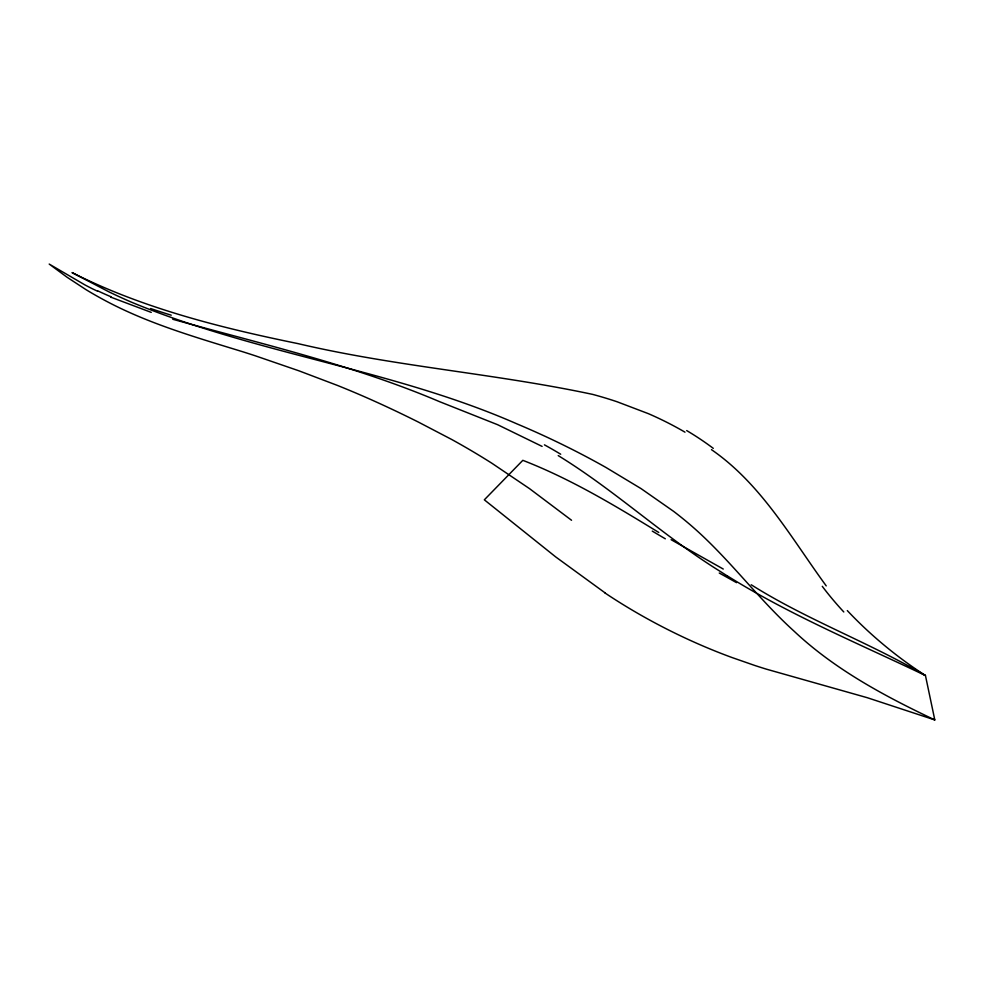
<?xml version="1.0" encoding="UTF-8"?>
<svg xmlns="http://www.w3.org/2000/svg" width="984" height="984" viewBox="0 0 984 984"><rect width="100%" height="100%" fill="white"/><g stroke="black" fill="none" stroke-linecap="round" stroke-linejoin="round"><path stroke-width="1.48" d="M172.753 319.259C262.408 344.166 353.404 365.064 439.368 401.583L497.683 424.731L542.098 446.392M151.265 312.395L110.86 297.18M847.31 610.597C870.594 635.307 896.977 657.066 925.452 675.541L934.8 719.931L867.285 697.705L766.339 669.145A361.743 151.155 26.6 0 1 754.74 665.455L731.875 657.484A258.792 108.142 26.6 0 1 604.877 592.897M97.674 291.289L92.484 288.816A141.315 55.387 22.6 0 1 84.919 284.905L49.2 264.069L67.158 277.303L85.879 289.567A153.947 64.329 26.6 0 0 102.041 298.878C146.272 323.146 195.017 337.045 242.962 351.829A586.12 244.918 26.6 0 1 255.348 355.814L298.976 370.833L337.426 385.421A418.84 175.017 26.6 0 1 371.46 399.824L375.765 401.767A455.1 190.17 26.6 0 1 392.604 409.541L396.786 411.521A532.861 222.667 26.6 0 1 418.397 422.087L451.767 439.516A324.289 135.509 26.6 0 1 491.852 463.23L529.527 488.642L571.544 520.265M934.8 719.931C884.641 696.119 834.801 669.501 794.063 631.162C757.397 598.001 728.246 557.436 690.694 525.185A206.468 86.272 26.6 0 0 673.585 511.336L641.027 488.593L606.095 467.548A351.399 146.837 26.6 0 0 569.674 448.151L562.27 444.485A365.236 152.618 26.6 0 0 516.797 423.821C392.714 369.344 255.963 354.031 131.167 302.051A261.412 109.236 26.6 0 1 108.621 291.695L72.041 272.593C142.988 308.41 220.637 327.77 298.09 343.637C395.273 366.503 495.247 373.576 592.688 394.399A295.274 208.903 10.1 0 1 617.042 401.743L648.407 413.674A270.059 190.281 10.2 0 1 684.987 432.173M723.265 569.047L671.113 539.687M751.198 584.754C806.769 619.797 868.909 642.294 925.452 675.541C858.749 643.597 790.078 615.123 727.201 575.8M658.763 532.455C615.012 505.604 570.843 478.962 522.824 460.327L484.337 499.823L555.702 556.919L605.012 592.823M558.223 455.604C614.803 490.266 663.474 536.194 719.87 571.187A141.622 28.548 31.4 0 0 727.164 575.849M711.469 449.639C761.456 484.189 791.222 538.002 826.216 585.886M544.423 444.842A305.446 165.533 13.4 0 1 560.696 454.227M171.228 315.188A275.914 83.431 21.9 0 1 150.552 308.533M111.044 296.799A156.702 59.581 22.7 0 1 97.945 290.957M843.792 611.962A194.648 98.351 38.7 0 1 822.28 586.329M686.684 430.574A261.535 187.341 9.3 0 1 713.289 448.36M665.319 538.802A256.172 31.537 27.8 0 1 652.269 531.102M719.255 573.032A168.805 8.499 28.9 0 1 736.536 582.651"/></g></svg>
